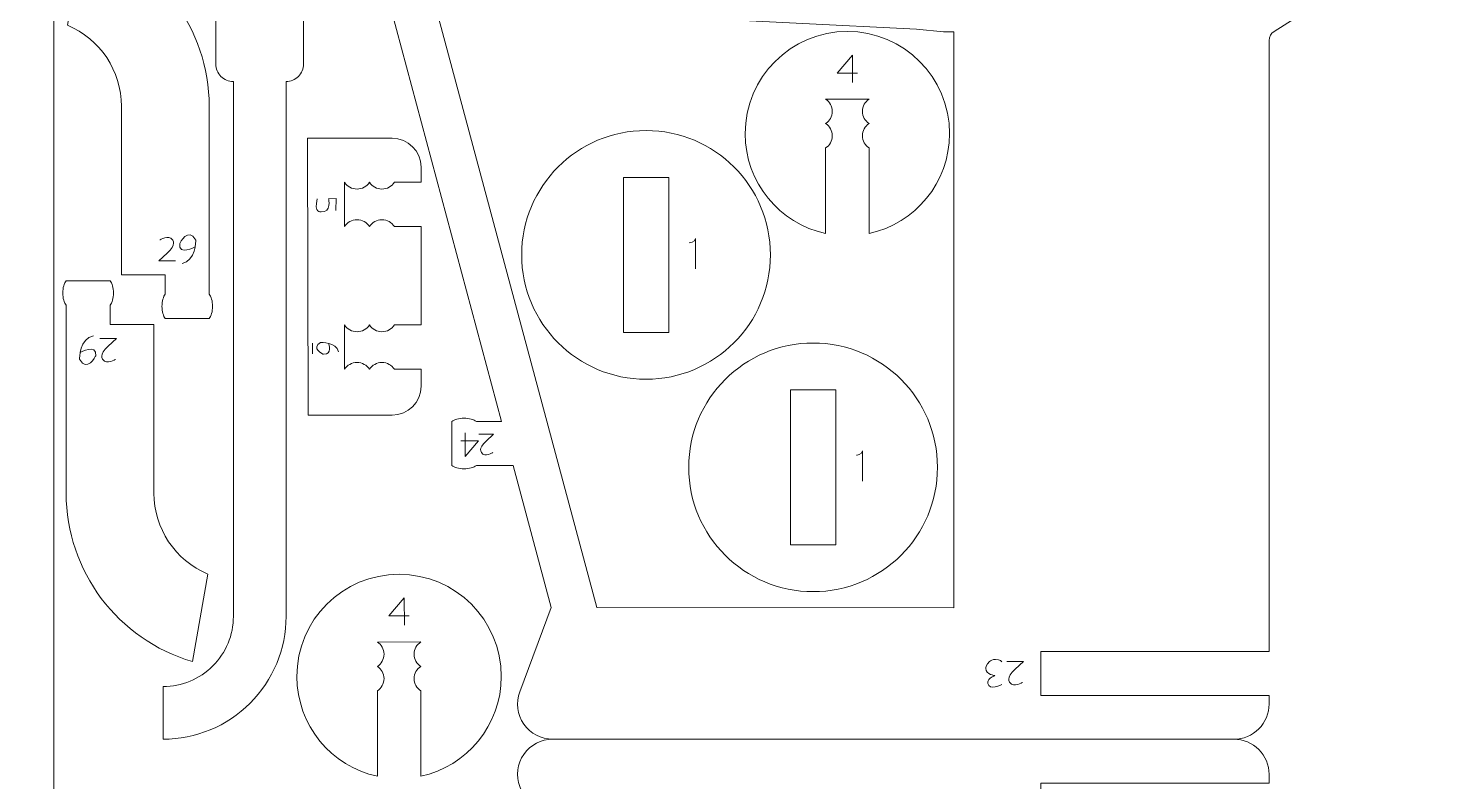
# Model space of a CAD drawing. Header units: centimetres. Extents: x -25 to 25, y -32.5 to 32.5.
# Drawn here: x 5.09 to 14.87, y -3.77 to 1.43 of the extents above; entities that cross this region are included whole.
import ezdxf

# ---------------------------------------------------------------- set-up
doc = ezdxf.new("R2010")
doc.units = ezdxf.units.CM
doc.header["$MEASUREMENT"] = 0
doc.layers.add('Capa 1', color=7, linetype='Continuous')

msp = doc.modelspace()

# ---------------------------------------------------------------- linework, layer by layer
at = {"layer": 'Capa 1', "color": 18, "lineweight": 9}
for points, knots in [([(8.18816, -1.58644), (8.18816, -1.58644), (8.44219, -1.58644), (8.44219, -1.58644), (8.44219, -1.58644), (8.44219, -1.58644), (8.70526, -2.5681), (8.70526, -2.5681), (8.70526, -2.5681), (8.70526, -2.5681), (8.48785, -3.14983), (8.48785, -3.14983), (8.48785, -3.14983), (8.4601, -3.22435), (8.47062, -3.30773), (8.51607, -3.373), (8.51607, -3.373), (8.56148, -3.43831), (8.63537, -3.47719), (8.71489, -3.47706), (8.71489, -3.47706), (8.71489, -3.47706), (13.41842, -3.47706), (13.41842, -3.47706), (13.41842, -3.47706), (13.48275, -3.47702), (13.54441, -3.45143), (13.5899, -3.40593), (13.5899, -3.40593), (13.63535, -3.3604), (13.66086, -3.29899), (13.66082, -3.2347), (13.66082, -3.2347), (13.66082, -3.2347), (13.66082, -3.1741), (13.66082, -3.1741), (13.66082, -3.1741), (13.66082, -3.1741), (12.08529, -3.1741), (12.08529, -3.1741), (12.08529, -3.1741), (12.08529, -3.1741), (12.08529, -2.8711), (12.08529, -2.8711), (12.08529, -2.8711), (12.08529, -2.8711), (13.66082, -2.8711), (13.66082, -2.8711), (13.66082, -2.8711), (13.66082, -2.8711), (13.66082, 1.34856), (13.66082, 1.34856), (13.66082, 1.34856), (13.66082, 1.37343), (13.67355, 1.3966), (13.69455, 1.40996), (13.69455, 1.40996), (13.69455, 1.40996), (14.3107, 1.80136), (14.3107, 1.80136), (14.3107, 1.80136), (14.66081, 2.02386), (14.87282, 2.40949), (14.87274, 2.82435), (14.87274, 2.82435), (14.87274, 2.82435), (14.87274, 4.88527), (14.87274, 4.88527), (14.87274, 4.88527), (14.87274, 4.88527), (13.66082, 4.88527), (13.66082, 4.88527), (13.66082, 4.88527), (13.66082, 4.88527), (13.66082, 4.03695), (13.66082, 4.03695), (13.66082, 4.03695), (13.66082, 4.03695), (13.35782, 4.03695), (13.35782, 4.03695), (13.35782, 4.03695), (13.35782, 4.03695), (13.35782, 4.88527), (13.35782, 4.88527), (13.35782, 4.88527), (13.35782, 4.88527), (12.99426, 4.88527), (12.99426, 4.88527), (12.99426, 4.88527), (12.99426, 4.88527), (12.99426, 5.18827), (12.99426, 5.18827), (12.99426, 5.18827), (12.99426, 5.18827), (11.29753, 5.18827), (11.29753, 5.18827), (11.29753, 5.18827), (11.29753, 5.18827), (11.29753, 4.88527), (11.29753, 4.88527), (11.29753, 4.88527), (11.29753, 4.88527), (6.38921, 4.88527), (6.38921, 4.88527), (6.38921, 4.88527), (6.38921, 4.88527), (6.38921, 1.18509), (6.38921, 1.18509), (6.38921, 1.18509), (6.38921, 1.15292), (6.40202, 1.12211), (6.42477, 1.09937), (6.42477, 1.09937), (6.44752, 1.07662), (6.47824, 1.06389), (6.51041, 1.06389), (6.51041, 1.06389), (6.51041, 1.06389), (6.51041, -2.6287), (6.51041, -2.6287), (6.51041, -2.6287), (6.51049, -2.7572), (6.45953, -2.88048), (6.36871, -2.97138), (6.36871, -2.97138), (6.27794, -3.06228), (6.15411, -3.11341), (6.02561, -3.1135), (6.02561, -3.1135), (6.02561, -3.1135), (6.02561, -3.47706), (6.02561, -3.47706), (6.02561, -3.47706), (6.25078, -3.47693), (6.46661, -3.38735), (6.62571, -3.22804), (6.62571, -3.22804), (6.78481, -3.06877), (6.87414, -2.85387), (6.87397, -2.6287), (6.87397, -2.6287), (6.87397, -2.6287), (6.87397, 1.06389), (6.87397, 1.06389), (6.87397, 1.06389), (6.90614, 1.06393), (6.93699, 1.0767), (6.95969, 1.09949), (6.95969, 1.09949), (6.98244, 1.12224), (6.99521, 1.15292), (6.99517, 1.18509), (6.99517, 1.18509), (6.99517, 1.18509), (6.99517, 3.37031), (6.99517, 3.37031), (6.99517, 3.37031), (6.99517, 3.37031), (7.60113, 3.37031), (7.60113, 3.37031), (7.60113, 3.37031), (7.60113, 3.37031), (7.60113, 1.55247), (7.60113, 1.55247), (7.60113, 1.55247), (7.60113, 1.55247), (8.36101, -1.28348), (8.36101, -1.28348), (8.36101, -1.28348), (8.36101, -1.28348), (8.18816, -1.28348), (8.18816, -1.28348)], [0, 0, 0, 0, 0.0227273, 0.0227273, 0.0227273, 0.0227273, 0.0454545, 0.0454545, 0.0454545, 0.0454545, 0.0681818, 0.0681818, 0.0681818, 0.0681818, 0.0909091, 0.0909091, 0.0909091, 0.0909091, 0.1136364, 0.1136364, 0.1136364, 0.1136364, 0.1363636, 0.1363636, 0.1363636, 0.1363636, 0.1590909, 0.1590909, 0.1590909, 0.1590909, 0.1818182, 0.1818182, 0.1818182, 0.1818182, 0.2045455, 0.2045455, 0.2045455, 0.2045455, 0.2272727, 0.2272727, 0.2272727, 0.2272727, 0.25, 0.25, 0.25, 0.25, 0.2727273, 0.2727273, 0.2727273, 0.2727273, 0.2954545, 0.2954545, 0.2954545, 0.2954545, 0.3181818, 0.3181818, 0.3181818, 0.3181818, 0.3409091, 0.3409091, 0.3409091, 0.3409091, 0.3636364, 0.3636364, 0.3636364, 0.3636364, 0.3863636, 0.3863636, 0.3863636, 0.3863636, 0.4090909, 0.4090909, 0.4090909, 0.4090909, 0.4318182, 0.4318182, 0.4318182, 0.4318182, 0.4545455, 0.4545455, 0.4545455, 0.4545455, 0.4772727, 0.4772727, 0.4772727, 0.4772727, 0.5, 0.5, 0.5, 0.5, 0.5227273, 0.5227273, 0.5227273, 0.5227273, 0.5454545, 0.5454545, 0.5454545, 0.5454545, 0.5681818, 0.5681818, 0.5681818, 0.5681818, 0.5909091, 0.5909091, 0.5909091, 0.5909091, 0.6136364, 0.6136364, 0.6136364, 0.6136364, 0.6363636, 0.6363636, 0.6363636, 0.6363636, 0.6590909, 0.6590909, 0.6590909, 0.6590909, 0.6818182, 0.6818182, 0.6818182, 0.6818182, 0.7045455, 0.7045455, 0.7045455, 0.7045455, 0.7272727, 0.7272727, 0.7272727, 0.7272727, 0.75, 0.75, 0.75, 0.75, 0.7727273, 0.7727273, 0.7727273, 0.7727273, 0.7954545, 0.7954545, 0.7954545, 0.7954545, 0.8181818, 0.8181818, 0.8181818, 0.8181818, 0.8409091, 0.8409091, 0.8409091, 0.8409091, 0.8636364, 0.8636364, 0.8636364, 0.8636364, 0.8863636, 0.8863636, 0.8863636, 0.8863636, 0.9090909, 0.9090909, 0.9090909, 0.9090909, 0.9318182, 0.9318182, 0.9318182, 0.9318182, 0.9545455, 0.9545455, 0.9545455, 0.9545455, 1, 1, 1, 1]), ([(11.41394, 1.40742), (11.41394, 1.40742), (11.22565, 1.42651), (11.22565, 1.42651), (11.22565, 1.42651), (11.22565, 1.42651), (7.90413, 1.59236), (7.90413, 1.59236), (7.90413, 1.59236), (7.90413, 1.59236), (9.01891, -2.5681), (9.01891, -2.5681), (9.01891, -2.5681), (9.01891, -2.5681), (11.48485, -2.56908), (11.48485, -2.56908), (11.48485, -2.56908), (11.48485, -2.56908), (11.48485, 1.40644), (11.48485, 1.40644), (11.48485, 1.40644), (11.48485, 1.40644), (11.41394, 1.40742), (11.41394, 1.40742)], [0, 0, 0, 0, 0.1428571, 0.1428571, 0.1428571, 0.1428571, 0.2857143, 0.2857143, 0.2857143, 0.2857143, 0.4285714, 0.4285714, 0.4285714, 0.4285714, 0.5714286, 0.5714286, 0.5714286, 0.5714286, 0.7142857, 0.7142857, 0.7142857, 0.7142857, 1, 1, 1, 1]), ([(8.01803, -1.28348), (8.03599, -1.26949), (8.06738, -1.26022), (8.1031, -1.26022), (8.1031, -1.26022), (8.13881, -1.26022), (8.1702, -1.26949), (8.18816, -1.28348)], [0, 0, 0, 0, 0.3333333, 0.3333333, 0.3333333, 0.3333333, 1, 1, 1, 1]), ([(8.01803, -1.58644), (8.03599, -1.60043), (8.06738, -1.6097), (8.1031, -1.6097), (8.1031, -1.6097), (8.13881, -1.6097), (8.1702, -1.60043), (8.18816, -1.58644)], [0, 0, 0, 0, 0.3333333, 0.3333333, 0.3333333, 0.3333333, 1, 1, 1, 1]), ([(13.41842, -3.47706), (13.48267, -3.47702), (13.54433, -3.50248), (13.58978, -3.54789), (13.58978, -3.54789), (13.63523, -3.5933), (13.66077, -3.65521), (13.66082, -3.71942), (13.66082, -3.71942), (13.66082, -3.71942), (13.66082, -3.78002), (13.66082, -3.78002), (13.66082, -3.78002), (13.66082, -3.78002), (12.08529, -3.78002), (12.08529, -3.78002), (12.08529, -3.78002), (12.08529, -3.78002), (12.08529, -4.08302), (12.08529, -4.08302), (12.08529, -4.08302), (12.08529, -4.08302), (13.66082, -4.08302), (13.66082, -4.08302), (13.66082, -4.08302), (13.66082, -4.08302), (13.66082, -8.30268), (13.66082, -8.30268), (13.66082, -8.30268), (13.66082, -8.32759), (13.67355, -8.35072), (13.69455, -8.36408), (13.69455, -8.36408), (13.69455, -8.36408), (14.3107, -8.75548), (14.3107, -8.75548), (14.3107, -8.75548), (14.66064, -8.97773), (14.87269, -9.3639), (14.87278, -9.77847), (14.87278, -9.77847), (14.87278, -9.77847), (14.87278, -11.83939), (14.87278, -11.83939), (14.87278, -11.83939), (14.87278, -11.83939), (13.66082, -11.83939), (13.66082, -11.83939), (13.66082, -11.83939), (13.66082, -11.83939), (13.66082, -10.99107), (13.66082, -10.99107), (13.66082, -10.99107), (13.66082, -10.99107), (13.35786, -10.99107), (13.35786, -10.99107), (13.35786, -10.99107), (13.35786, -10.99107), (13.35786, -11.83939), (13.35786, -11.83939), (13.35786, -11.83939), (13.35786, -11.83939), (12.99426, -11.83939), (12.99426, -11.83939), (12.99426, -11.83939), (12.99426, -11.83939), (12.99426, -12.14239), (12.99426, -12.14239), (12.99426, -12.14239), (12.99426, -12.14239), (11.29753, -12.14239), (11.29753, -12.14239), (11.29753, -12.14239), (11.29753, -12.14239), (11.29753, -11.83939), (11.29753, -11.83939), (11.29753, -11.83939), (11.29753, -11.83939), (7.60113, -11.83939), (7.60113, -11.83939), (7.60113, -11.83939), (7.60113, -11.83939), (7.60113, -8.50659), (7.60113, -8.50659), (7.60113, -8.50659), (7.60113, -8.50659), (8.36101, -5.67064), (8.36101, -5.67064), (8.36101, -5.67064), (8.36101, -5.67064), (8.18816, -5.67064), (8.18816, -5.67064)], [0, 0, 0, 0, 0.0416667, 0.0416667, 0.0416667, 0.0416667, 0.0833333, 0.0833333, 0.0833333, 0.0833333, 0.125, 0.125, 0.125, 0.125, 0.1666667, 0.1666667, 0.1666667, 0.1666667, 0.2083333, 0.2083333, 0.2083333, 0.2083333, 0.25, 0.25, 0.25, 0.25, 0.2916667, 0.2916667, 0.2916667, 0.2916667, 0.3333333, 0.3333333, 0.3333333, 0.3333333, 0.375, 0.375, 0.375, 0.375, 0.4166667, 0.4166667, 0.4166667, 0.4166667, 0.4583333, 0.4583333, 0.4583333, 0.4583333, 0.5, 0.5, 0.5, 0.5, 0.5416667, 0.5416667, 0.5416667, 0.5416667, 0.5833333, 0.5833333, 0.5833333, 0.5833333, 0.625, 0.625, 0.625, 0.625, 0.6666667, 0.6666667, 0.6666667, 0.6666667, 0.7083333, 0.7083333, 0.7083333, 0.7083333, 0.75, 0.75, 0.75, 0.75, 0.7916667, 0.7916667, 0.7916667, 0.7916667, 0.8333333, 0.8333333, 0.8333333, 0.8333333, 0.875, 0.875, 0.875, 0.875, 0.9166667, 0.9166667, 0.9166667, 0.9166667, 1, 1, 1, 1]), ([(8.18816, -5.36768), (8.18816, -5.36768), (8.44219, -5.36768), (8.44219, -5.36768), (8.44219, -5.36768), (8.44219, -5.36768), (8.70526, -4.38602), (8.70526, -4.38602), (8.70526, -4.38602), (8.70526, -4.38602), (8.48785, -3.80429), (8.48785, -3.80429), (8.48785, -3.80429), (8.45997, -3.72999), (8.47028, -3.64672), (8.51544, -3.58141), (8.51544, -3.58141), (8.56059, -3.51615), (8.63553, -3.47715), (8.71489, -3.47706)], [0, 0, 0, 0, 0.1666667, 0.1666667, 0.1666667, 0.1666667, 0.3333333, 0.3333333, 0.3333333, 0.3333333, 0.5, 0.5, 0.5, 0.5, 0.6666667, 0.6666667, 0.6666667, 0.6666667, 1, 1, 1, 1])]:
    msp.add_open_spline(points, degree=3, knots=knots, dxfattribs=at)
at = {"layer": 'Capa 1', "color": 250, "lineweight": 9}
for points, knots in [([(0.30389, -4.82121), (0.30389, -4.82121), (0.30254, 1.88672), (0.30254, 1.88672), (0.30254, 1.88672), (0.30258, 1.95105), (0.32817, 2.01271), (0.37366, 2.05821), (0.37366, 2.05821), (0.4192, 2.10366), (0.48061, 2.12916), (0.5449, 2.12912), (0.5449, 2.12912), (0.5449, 2.12912), (2.28698, 2.12912), (2.28698, 2.12912), (2.28698, 2.12912), (2.28698, 2.12912), (2.28698, 2.3397), (2.28698, 2.3397), (2.28698, 2.3397), (2.28698, 2.49889), (2.41721, 2.62912), (2.5764, 2.62912), (2.5764, 2.62912), (2.5764, 2.62912), (2.99756, 2.62912), (2.99756, 2.62912), (2.99756, 2.62912), (3.15674, 2.62912), (3.28698, 2.49889), (3.28698, 2.3397), (3.28698, 2.3397), (3.28698, 2.3397), (3.28698, 2.12912), (3.28698, 2.12912), (3.28698, 2.12912), (3.28698, 2.12912), (5.02906, 2.12912), (5.02906, 2.12912), (5.02906, 2.12912), (5.0934, 2.12908), (5.1551, 2.10349), (5.20055, 2.05795), (5.20055, 2.05795), (5.246, 2.01246), (5.27151, 1.95105), (5.27147, 1.88672), (5.27147, 1.88672), (5.27147, 1.88672), (5.27147, -4.82121), (5.27147, -4.82121)], [0, 0, 0, 0, 0.0714286, 0.0714286, 0.0714286, 0.0714286, 0.1428571, 0.1428571, 0.1428571, 0.1428571, 0.2142857, 0.2142857, 0.2142857, 0.2142857, 0.2857143, 0.2857143, 0.2857143, 0.2857143, 0.3571429, 0.3571429, 0.3571429, 0.3571429, 0.4285714, 0.4285714, 0.4285714, 0.4285714, 0.5, 0.5, 0.5, 0.5, 0.5714286, 0.5714286, 0.5714286, 0.5714286, 0.6428571, 0.6428571, 0.6428571, 0.6428571, 0.7142857, 0.7142857, 0.7142857, 0.7142857, 0.7857143, 0.7857143, 0.7857143, 0.7857143, 0.8571429, 0.8571429, 0.8571429, 0.8571429, 1, 1, 1, 1]), ([(6.0405, -0.40292), (6.0405, -0.40292), (6.0405, -0.27005), (6.0405, -0.27005), (6.0405, -0.27005), (6.0405, -0.27005), (5.7375, -0.27005), (5.7375, -0.27005), (5.7375, -0.27005), (5.7375, -0.27005), (5.7375, 0.89362), (5.7375, 0.89362), (5.7375, 0.89362), (5.73741, 1.13802), (5.59092, 1.35831), (5.36545, 1.4526), (5.36545, 1.4526), (5.36545, 1.4526), (5.4715, 2.05691), (5.4715, 2.05691), (5.4715, 2.05691), (5.98805, 1.90609), (6.3432, 1.43172), (6.34346, 0.89362), (6.34346, 0.89362), (6.34346, 0.89362), (6.3435, -0.40292), (6.3435, -0.40292)], [0, 0, 0, 0, 0.125, 0.125, 0.125, 0.125, 0.25, 0.25, 0.25, 0.25, 0.375, 0.375, 0.375, 0.375, 0.5, 0.5, 0.5, 0.5, 0.625, 0.625, 0.625, 0.625, 0.75, 0.75, 0.75, 0.75, 1, 1, 1, 1]), ([(10.89918, 0.6056), (10.89918, 0.6056), (10.89918, 0.01507), (10.89918, 0.01507), (10.89918, 0.01507), (11.21678, 0.08384), (11.45474, 0.3664), (11.45474, 0.70459), (11.45474, 0.70459), (11.45474, 1.09427), (11.13885, 1.41015), (10.74918, 1.41015), (10.74918, 1.41015), (10.35951, 1.41015), (10.04362, 1.09427), (10.04362, 0.70459), (10.04362, 0.70459), (10.04362, 0.3664), (10.28158, 0.08383), (10.59918, 0.01507), (10.59918, 0.01507), (10.59918, 0.01507), (10.59917, 0.60544), (10.59917, 0.60544)], [0, 0, 0, 0, 0.1428571, 0.1428571, 0.1428571, 0.1428571, 0.2857143, 0.2857143, 0.2857143, 0.2857143, 0.4285714, 0.4285714, 0.4285714, 0.4285714, 0.5714286, 0.5714286, 0.5714286, 0.5714286, 0.7142857, 0.7142857, 0.7142857, 0.7142857, 1, 1, 1, 1]), ([(8.50085, -0.13267), (8.50085, 0.34146), (8.88521, 0.72582), (9.35935, 0.72582), (9.35935, 0.72582), (9.83348, 0.72582), (10.21785, 0.34146), (10.21785, -0.13267), (10.21785, -0.13267), (10.21785, -0.6068), (9.83348, -0.99118), (9.35935, -0.99118), (9.35935, -0.99118), (8.88521, -0.99118), (8.50085, -0.6068), (8.50085, -0.13267)], [0, 0, 0, 0, 0.2, 0.2, 0.2, 0.2, 0.4, 0.4, 0.4, 0.4, 0.6, 0.6, 0.6, 0.6, 1, 1, 1, 1]), ([(7.0225, 0.6733), (7.31423, 0.6733), (7.60658, 0.6733), (7.60658, 0.6733), (7.60658, 0.6733), (7.71654, 0.6733), (7.8065, 0.58333), (7.8065, 0.47338), (7.8065, 0.47338), (7.8065, 0.47338), (7.8065, 0.3686), (7.8065, 0.3686), (7.8065, 0.3686), (7.8065, 0.3686), (7.62167, 0.36873), (7.62167, 0.36873)], [0, 0, 0, 0, 0.2, 0.2, 0.2, 0.2, 0.4, 0.4, 0.4, 0.4, 0.6, 0.6, 0.6, 0.6, 1, 1, 1, 1]), ([(9.5159, 0.40263), (9.5159, 0.40263), (9.5159, -0.66798), (9.5159, -0.66798), (9.5159, -0.66798), (9.5159, -0.66798), (9.2028, -0.66798), (9.2028, -0.66798), (9.2028, -0.66798), (9.2028, -0.66798), (9.2028, 0.40263), (9.2028, 0.40263), (9.2028, 0.40263), (9.2028, 0.40263), (9.5159, 0.40263), (9.5159, 0.40263)], [0, 0, 0, 0, 0.2, 0.2, 0.2, 0.2, 0.4, 0.4, 0.4, 0.4, 0.6, 0.6, 0.6, 0.6, 1, 1, 1, 1]), ([(7.44986, 0.36873), (7.43173, 0.34048), (7.40002, 0.32175), (7.36396, 0.32175), (7.36396, 0.32175), (7.32789, 0.32175), (7.29619, 0.34048), (7.27805, 0.36873)], [0, 0, 0, 0, 0.3333333, 0.3333333, 0.3333333, 0.3333333, 1, 1, 1, 1]), ([(7.62167, 0.36873), (7.60353, 0.34048), (7.57183, 0.32175), (7.53577, 0.32175), (7.53577, 0.32175), (7.4997, 0.32175), (7.468, 0.34048), (7.44986, 0.36873)], [0, 0, 0, 0, 0.3333333, 0.3333333, 0.3333333, 0.3333333, 1, 1, 1, 1]), ([(7.45002, 0.06272), (7.43189, 0.09098), (7.40019, 0.1097), (7.36412, 0.1097), (7.36412, 0.1097), (7.32805, 0.1097), (7.29635, 0.09098), (7.27822, 0.06272)], [0, 0, 0, 0, 0.3333333, 0.3333333, 0.3333333, 0.3333333, 1, 1, 1, 1]), ([(7.62183, 0.06272), (7.6037, 0.09098), (7.572, 0.1097), (7.53593, 0.1097), (7.53593, 0.1097), (7.49986, 0.1097), (7.46816, 0.09098), (7.45002, 0.06272)], [0, 0, 0, 0, 0.3333333, 0.3333333, 0.3333333, 0.3333333, 1, 1, 1, 1]), ([(7.62183, 0.06272), (7.62183, 0.06272), (7.8065, 0.06272), (7.8065, 0.06272), (7.8065, 0.06272), (7.8065, 0.06272), (7.8065, -0.61664), (7.8065, -0.61664), (7.8065, -0.61664), (7.8065, -0.61664), (7.62166, -0.61651), (7.62166, -0.61651)], [0, 0, 0, 0, 0.25, 0.25, 0.25, 0.25, 0.5, 0.5, 0.5, 0.5, 1, 1, 1, 1]), ([(5.35606, -0.4809), (5.34207, -0.46294), (5.3328, -0.43155), (5.3328, -0.39583), (5.3328, -0.39583), (5.3328, -0.36012), (5.34207, -0.32873), (5.35606, -0.31077)], [0, 0, 0, 0, 0.3333333, 0.3333333, 0.3333333, 0.3333333, 1, 1, 1, 1]), ([(5.65906, -0.4809), (5.67305, -0.46294), (5.68232, -0.43155), (5.68232, -0.39583), (5.68232, -0.39583), (5.68232, -0.36012), (5.67305, -0.32873), (5.65906, -0.31077)], [0, 0, 0, 0, 0.3333333, 0.3333333, 0.3333333, 0.3333333, 1, 1, 1, 1]), ([(5.65906, -0.4809), (5.65906, -0.4809), (5.65906, -0.61377), (5.65906, -0.61377), (5.65906, -0.61377), (5.65906, -0.61377), (5.96206, -0.61377), (5.96206, -0.61377), (5.96206, -0.61377), (5.96206, -0.61377), (5.96206, -1.77744), (5.96206, -1.77744), (5.96206, -1.77744), (5.96215, -2.02184), (6.10864, -2.24213), (6.33411, -2.33642), (6.33411, -2.33642), (6.33411, -2.33642), (6.22806, -2.94073), (6.22806, -2.94073), (6.22806, -2.94073), (5.71151, -2.78991), (5.35636, -2.31554), (5.3561, -1.77744), (5.3561, -1.77744), (5.3561, -1.77744), (5.35606, -0.4809), (5.35606, -0.4809)], [0, 0, 0, 0, 0.125, 0.125, 0.125, 0.125, 0.25, 0.25, 0.25, 0.25, 0.375, 0.375, 0.375, 0.375, 0.5, 0.5, 0.5, 0.5, 0.625, 0.625, 0.625, 0.625, 0.75, 0.75, 0.75, 0.75, 1, 1, 1, 1]), ([(6.0405, -0.40292), (6.02651, -0.42088), (6.01724, -0.45227), (6.01724, -0.48799), (6.01724, -0.48799), (6.01724, -0.5237), (6.02651, -0.55509), (6.0405, -0.57305)], [0, 0, 0, 0, 0.3333333, 0.3333333, 0.3333333, 0.3333333, 1, 1, 1, 1]), ([(6.3435, -0.40292), (6.35749, -0.42088), (6.36676, -0.45227), (6.36676, -0.48799), (6.36676, -0.48799), (6.36676, -0.5237), (6.35749, -0.55509), (6.3435, -0.57305)], [0, 0, 0, 0, 0.3333333, 0.3333333, 0.3333333, 0.3333333, 1, 1, 1, 1]), ([(7.44985, -0.61651), (7.43172, -0.64477), (7.40001, -0.6635), (7.36395, -0.6635), (7.36395, -0.6635), (7.32788, -0.6635), (7.29618, -0.64477), (7.27804, -0.61651)], [0, 0, 0, 0, 0.3333333, 0.3333333, 0.3333333, 0.3333333, 1, 1, 1, 1]), ([(7.62166, -0.61651), (7.60352, -0.64477), (7.57182, -0.6635), (7.53576, -0.6635), (7.53576, -0.6635), (7.49969, -0.6635), (7.46799, -0.64477), (7.44985, -0.61651)], [0, 0, 0, 0, 0.3333333, 0.3333333, 0.3333333, 0.3333333, 1, 1, 1, 1]), ([(9.65407, -1.59961), (9.65407, -1.12548), (10.03843, -0.74112), (10.51257, -0.74112), (10.51257, -0.74112), (10.9867, -0.74112), (11.37107, -1.12548), (11.37107, -1.59961), (11.37107, -1.59961), (11.37107, -2.07374), (10.9867, -2.45812), (10.51257, -2.45812), (10.51257, -2.45812), (10.03843, -2.45812), (9.65407, -2.07374), (9.65407, -1.59961)], [0, 0, 0, 0, 0.2, 0.2, 0.2, 0.2, 0.4, 0.4, 0.4, 0.4, 0.6, 0.6, 0.6, 0.6, 1, 1, 1, 1]), ([(7.45001, -0.92252), (7.43188, -0.89427), (7.40018, -0.87554), (7.36411, -0.87554), (7.36411, -0.87554), (7.32804, -0.87554), (7.29634, -0.89427), (7.27821, -0.92252)], [0, 0, 0, 0, 0.3333333, 0.3333333, 0.3333333, 0.3333333, 1, 1, 1, 1]), ([(7.62182, -0.92252), (7.60369, -0.89427), (7.57199, -0.87554), (7.53592, -0.87554), (7.53592, -0.87554), (7.49985, -0.87554), (7.46815, -0.89427), (7.45001, -0.92252)], [0, 0, 0, 0, 0.3333333, 0.3333333, 0.3333333, 0.3333333, 1, 1, 1, 1]), ([(7.62182, -0.92252), (7.62182, -0.92252), (7.8065, -0.92252), (7.8065, -0.92252), (7.8065, -0.92252), (7.8065, -0.92252), (7.8065, -1.03985), (7.8065, -1.03985), (7.8065, -1.03985), (7.8065, -1.1498), (7.71654, -1.23976), (7.60658, -1.23976), (7.60658, -1.23976), (7.60658, -1.23976), (7.31717, -1.23976), (7.02691, -1.23976)], [0, 0, 0, 0, 0.2, 0.2, 0.2, 0.2, 0.4, 0.4, 0.4, 0.4, 0.6, 0.6, 0.6, 0.6, 1, 1, 1, 1]), ([(10.66912, -1.06431), (10.66912, -1.06431), (10.66912, -2.13492), (10.66912, -2.13492), (10.66912, -2.13492), (10.66912, -2.13492), (10.35602, -2.13492), (10.35602, -2.13492), (10.35602, -2.13492), (10.35602, -2.13492), (10.35602, -1.06431), (10.35602, -1.06431), (10.35602, -1.06431), (10.35602, -1.06431), (10.66912, -1.06431), (10.66912, -1.06431)], [0, 0, 0, 0, 0.2, 0.2, 0.2, 0.2, 0.4, 0.4, 0.4, 0.4, 0.6, 0.6, 0.6, 0.6, 1, 1, 1, 1]), ([(7.8043, -3.14259), (7.8043, -3.14259), (7.8043, -3.73312), (7.8043, -3.73312), (7.8043, -3.73312), (8.1219, -3.66435), (8.35986, -3.38179), (8.35986, -3.0436), (8.35986, -3.0436), (8.35986, -2.65392), (8.04397, -2.33804), (7.6543, -2.33804), (7.6543, -2.33804), (7.26463, -2.33804), (6.94874, -2.65392), (6.94874, -3.0436), (6.94874, -3.0436), (6.94874, -3.38179), (7.1867, -3.66436), (7.5043, -3.73312), (7.5043, -3.73312), (7.5043, -3.73312), (7.50429, -3.14275), (7.50429, -3.14275)], [0, 0, 0, 0, 0.1428571, 0.1428571, 0.1428571, 0.1428571, 0.2857143, 0.2857143, 0.2857143, 0.2857143, 0.4285714, 0.4285714, 0.4285714, 0.4285714, 0.5714286, 0.5714286, 0.5714286, 0.5714286, 0.7142857, 0.7142857, 0.7142857, 0.7142857, 1, 1, 1, 1])]:
    msp.add_open_spline(points, degree=3, knots=knots, dxfattribs=at)
at = {"layer": 'Capa 1', "color": 22, "lineweight": 5}
for points, knots in [([(10.819, 1.12275), (10.819, 1.12275), (10.67934, 1.12275), (10.67934, 1.12275), (10.67934, 1.12275), (10.67934, 1.12275), (10.78439, 1.24636), (10.78439, 1.24636), (10.78439, 1.24636), (10.78439, 1.24636), (10.7856, 1.05845), (10.7856, 1.05845)], [0, 0, 0, 0, 0.25, 0.25, 0.25, 0.25, 0.5, 0.5, 0.5, 0.5, 1, 1, 1, 1]), ([(7.16761, 0.25455), (7.16761, 0.25455), (7.18956, 0.15867), (7.11546, 0.16431), (7.11546, 0.16431), (7.11546, 0.16431), (7.06465, 0.15418), (7.08947, 0.25455)], [0, 0, 0, 0, 0.3333333, 0.3333333, 0.3333333, 0.3333333, 1, 1, 1, 1]), ([(7.21855, 0.1741), (7.21855, 0.1741), (7.21905, 0.25755), (7.21905, 0.25755), (7.21905, 0.25755), (7.21905, 0.25755), (7.16761, 0.25455), (7.16761, 0.25455)], [0, 0, 0, 0, 0.3333333, 0.3333333, 0.3333333, 0.3333333, 1, 1, 1, 1]), ([(6.00183, -0.02973), (6.00183, -0.02973), (6.06366, 0.01108), (6.09082, -0.02973), (6.09082, -0.02973), (6.09082, -0.02973), (6.12174, -0.06063), (6.05375, -0.11997)], [0, 0, 0, 0, 0.3333333, 0.3333333, 0.3333333, 0.3333333, 1, 1, 1, 1]), ([(6.24611, -0.07707), (6.24611, -0.07707), (6.13144, -0.14186), (6.13966, -0.0534), (6.13966, -0.0534), (6.13966, -0.0534), (6.19934, 0.06623), (6.25099, -0.03148), (6.25099, -0.03148), (6.25099, -0.03148), (6.25052, -0.17661), (6.15592, -0.19286)], [0, 0, 0, 0, 0.25, 0.25, 0.25, 0.25, 0.5, 0.5, 0.5, 0.5, 1, 1, 1, 1]), ([(6.05375, -0.11997), (6.05375, -0.11997), (5.99567, -0.17435), (5.99567, -0.17435), (5.99567, -0.17435), (5.99567, -0.17435), (6.11099, -0.17435), (6.11099, -0.17435)], [0, 0, 0, 0, 0.3333333, 0.3333333, 0.3333333, 0.3333333, 1, 1, 1, 1]), ([(5.45345, -0.80675), (5.45345, -0.80675), (5.56812, -0.74196), (5.5599, -0.83042), (5.5599, -0.83042), (5.5599, -0.83042), (5.50022, -0.95005), (5.44857, -0.85234), (5.44857, -0.85234), (5.44857, -0.85234), (5.44904, -0.70721), (5.54364, -0.69096)], [0, 0, 0, 0, 0.25, 0.25, 0.25, 0.25, 0.5, 0.5, 0.5, 0.5, 1, 1, 1, 1]), ([(5.69773, -0.85409), (5.69773, -0.85409), (5.6359, -0.8949), (5.60874, -0.85409), (5.60874, -0.85409), (5.60874, -0.85409), (5.57782, -0.82319), (5.64581, -0.76385)], [0, 0, 0, 0, 0.3333333, 0.3333333, 0.3333333, 0.3333333, 1, 1, 1, 1]), ([(5.64581, -0.76385), (5.64581, -0.76385), (5.70389, -0.70947), (5.70389, -0.70947), (5.70389, -0.70947), (5.70389, -0.70947), (5.58857, -0.70947), (5.58857, -0.70947)], [0, 0, 0, 0, 0.3333333, 0.3333333, 0.3333333, 0.3333333, 1, 1, 1, 1]), ([(7.16802, -0.74527), (7.16802, -0.74527), (7.19824, -0.82267), (7.13216, -0.81898), (7.13216, -0.81898), (7.13216, -0.81898), (7.04139, -0.77785), (7.11272, -0.73666), (7.11272, -0.73666), (7.11272, -0.73666), (7.22085, -0.73298), (7.23558, -0.80297)], [0, 0, 0, 0, 0.25, 0.25, 0.25, 0.25, 0.5, 0.5, 0.5, 0.5, 1, 1, 1, 1]), ([(8.08116, -1.41654), (8.08116, -1.41654), (8.20277, -1.41654), (8.20277, -1.41654), (8.20277, -1.41654), (8.20277, -1.41654), (8.1113, -1.52417), (8.1113, -1.52417), (8.1113, -1.52417), (8.1113, -1.52417), (8.11024, -1.36055), (8.11024, -1.36055)], [0, 0, 0, 0, 0.25, 0.25, 0.25, 0.25, 0.5, 0.5, 0.5, 0.5, 1, 1, 1, 1]), ([(8.30078, -1.49742), (8.30078, -1.49742), (8.24694, -1.53296), (8.22329, -1.49742), (8.22329, -1.49742), (8.22329, -1.49742), (8.19637, -1.47052), (8.25557, -1.41885)], [0, 0, 0, 0, 0.3333333, 0.3333333, 0.3333333, 0.3333333, 1, 1, 1, 1]), ([(8.25557, -1.41885), (8.25557, -1.41885), (8.30614, -1.3715), (8.30614, -1.3715), (8.30614, -1.3715), (8.30614, -1.3715), (8.20573, -1.3715), (8.20573, -1.3715)], [0, 0, 0, 0, 0.3333333, 0.3333333, 0.3333333, 0.3333333, 1, 1, 1, 1]), ([(7.72412, -2.62544), (7.72412, -2.62544), (7.58446, -2.62544), (7.58446, -2.62544), (7.58446, -2.62544), (7.58446, -2.62544), (7.68951, -2.50183), (7.68951, -2.50183), (7.68951, -2.50183), (7.68951, -2.50183), (7.69072, -2.68974), (7.69072, -2.68974)], [0, 0, 0, 0, 0.25, 0.25, 0.25, 0.25, 0.5, 0.5, 0.5, 0.5, 1, 1, 1, 1]), ([(11.81495, -2.94308), (11.81495, -2.94308), (11.80772, -2.9246), (11.77167, -2.9258), (11.77167, -2.9258), (11.75296, -2.92642), (11.73956, -2.93311), (11.72984, -2.94076), (11.72984, -2.94076), (11.70614, -2.95946), (11.70492, -2.9885), (11.70492, -2.9885), (11.70492, -2.9885), (11.70614, -3.03021), (11.76736, -3.03825), (11.76736, -3.03825), (11.76736, -3.03825), (11.7074, -3.06054), (11.71977, -3.09267), (11.71977, -3.09267), (11.71977, -3.09267), (11.72841, -3.1421), (11.81495, -3.10011), (11.81495, -3.10011)], [0, 0, 0, 0, 0.1428571, 0.1428571, 0.1428571, 0.1428571, 0.2857143, 0.2857143, 0.2857143, 0.2857143, 0.4285714, 0.4285714, 0.4285714, 0.4285714, 0.5714286, 0.5714286, 0.5714286, 0.5714286, 0.7142857, 0.7142857, 0.7142857, 0.7142857, 1, 1, 1, 1]), ([(11.95941, -3.08448), (11.95941, -3.08448), (11.89758, -3.12529), (11.87042, -3.08448), (11.87042, -3.08448), (11.87042, -3.08448), (11.8395, -3.05358), (11.90749, -2.99424)], [0, 0, 0, 0, 0.3333333, 0.3333333, 0.3333333, 0.3333333, 1, 1, 1, 1]), ([(11.90749, -2.99424), (11.90749, -2.99424), (11.96557, -2.93986), (11.96557, -2.93986), (11.96557, -2.93986), (11.96557, -2.93986), (11.85025, -2.93986), (11.85025, -2.93986)], [0, 0, 0, 0, 0.3333333, 0.3333333, 0.3333333, 0.3333333, 1, 1, 1, 1])]:
    msp.add_open_spline(points, degree=3, knots=knots, dxfattribs=at)
at = {"layer": 'Capa 1', "color": 250, "lineweight": 9}
for points in [[(10.59917, 0.94232), (10.59917, 0.94232), (10.89918, 0.94248), (10.89918, 0.94248)], [(7.27805, 0.36873), (7.27805, 0.36873), (7.27822, 0.06272), (7.27822, 0.06272)], [(5.35606, -0.31077), (5.35606, -0.31077), (5.65906, -0.31077), (5.65906, -0.31077)], [(6.3435, -0.57305), (6.3435, -0.57305), (6.0405, -0.57305), (6.0405, -0.57305)], [(7.27804, -0.61651), (7.27804, -0.61651), (7.27821, -0.92252), (7.27821, -0.92252)], [(7.62182, -0.92252), (7.62182, -0.92252), (7.8065, -0.92252), (7.8065, -0.92252)], [(7.50429, -2.80587), (7.50429, -2.80587), (7.8043, -2.80571), (7.8043, -2.80571)]]:
    msp.add_open_spline(points, degree=3, dxfattribs=at)
at = {"layer": 'Capa 1', "color": 250, "lineweight": 18}
for points in [[(10.59917, 0.94232), (10.62687, 0.92454), (10.64523, 0.89346), (10.64523, 0.8581), (10.64523, 0.8581), (10.64523, 0.82274), (10.62687, 0.79166), (10.59917, 0.77388)], [(10.89918, 0.94248), (10.87148, 0.9247), (10.85312, 0.89362), (10.85312, 0.85826), (10.85312, 0.85826), (10.85312, 0.8229), (10.87148, 0.79182), (10.89918, 0.77404)], [(10.59917, 0.77388), (10.62687, 0.7561), (10.64523, 0.72502), (10.64523, 0.68966), (10.64523, 0.68966), (10.64523, 0.6543), (10.62687, 0.62322), (10.59917, 0.60544)], [(10.89918, 0.77404), (10.87148, 0.75626), (10.85312, 0.72518), (10.85312, 0.68982), (10.85312, 0.68982), (10.85312, 0.65446), (10.87148, 0.62338), (10.89918, 0.6056)], [(7.50429, -2.80587), (7.53199, -2.82365), (7.55035, -2.85473), (7.55035, -2.89009), (7.55035, -2.89009), (7.55035, -2.92545), (7.53199, -2.95653), (7.50429, -2.97431)], [(7.8043, -2.80571), (7.7766, -2.82349), (7.75824, -2.85457), (7.75824, -2.88993), (7.75824, -2.88993), (7.75824, -2.92529), (7.7766, -2.95637), (7.8043, -2.97415)], [(7.50429, -2.97431), (7.53199, -2.99209), (7.55035, -3.02317), (7.55035, -3.05853), (7.55035, -3.05853), (7.55035, -3.09389), (7.53199, -3.12497), (7.50429, -3.14275)], [(7.8043, -2.97415), (7.7766, -2.99193), (7.75824, -3.02301), (7.75824, -3.05837), (7.75824, -3.05837), (7.75824, -3.09373), (7.7766, -3.12481), (7.8043, -3.14259)]]:
    msp.add_open_spline(points, degree=3, knots=[0, 0, 0, 0, 0.3333333, 0.3333333, 0.3333333, 0.3333333, 1, 1, 1, 1], dxfattribs=at)
at = {"layer": 'Capa 1', "color": 250, "lineweight": 20}
msp.add_open_spline([(7.02691, -1.23976), (7.02691, -1.23976), (7.0225, 0.6733), (7.0225, 0.6733)], degree=3, dxfattribs=at)
at = {"layer": 'Capa 1', "color": 22, "lineweight": 5}
for points in [[(9.65818, -0.04852), (9.65818, -0.04852), (9.69859, -0.04687), (9.70023, -0.0191)], [(9.70023, -0.0191), (9.70023, -0.0191), (9.70023, -0.22861), (9.70023, -0.22861)], [(10.8114, -1.51546), (10.8114, -1.51546), (10.85181, -1.51381), (10.85345, -1.48604)], [(10.85345, -1.48604), (10.85345, -1.48604), (10.85345, -1.69555), (10.85345, -1.69555)]]:
    msp.add_open_spline(points, degree=3, dxfattribs=at)
at = {"layer": 'Capa 1', "color": 240, "lineweight": 9}
msp.add_open_spline([(7.05771, -0.74304), (7.05771, -0.74304), (7.05771, -0.81691), (7.05771, -0.81691)], degree=3, dxfattribs=at)
at = {"layer": 'Capa 1', "color": 18, "lineweight": 9}
msp.add_open_spline([(8.01803, -1.28348), (8.01803, -1.28348), (8.01803, -1.58644), (8.01803, -1.58644)], degree=3, dxfattribs=at)

doc.saveas('drawing.dxf')
